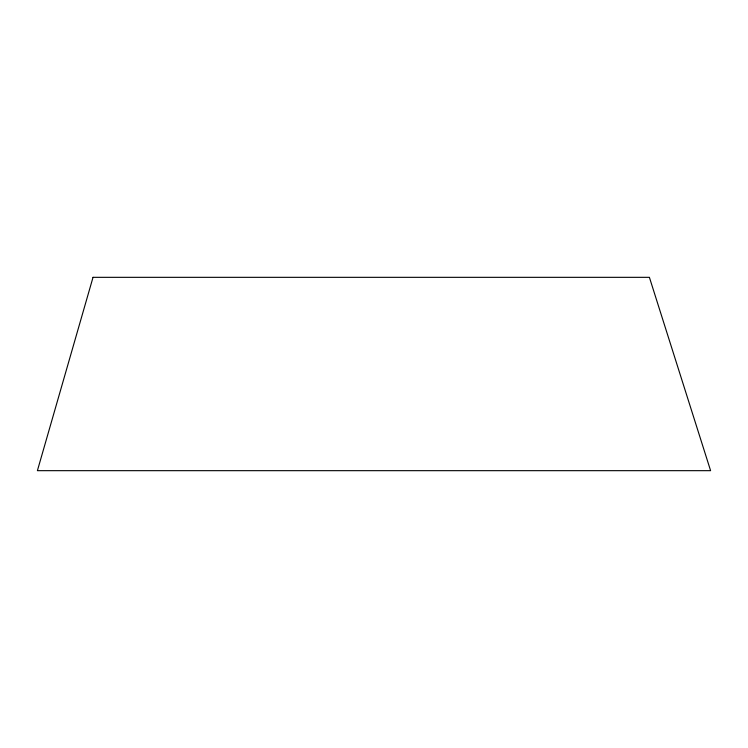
<?xml version="1.0" encoding="UTF-8"?>
<svg xmlns="http://www.w3.org/2000/svg" width="748" height="748" viewBox="0 0 748 748"><rect width="100%" height="100%" fill="white"/><g stroke="black" fill="none" stroke-linecap="round" stroke-linejoin="round"><path stroke-width="1.12" d="M93.032 277.33L37.4 470.67L710.6 470.67L649.404 277.33L93.032 277.33"/></g></svg>
